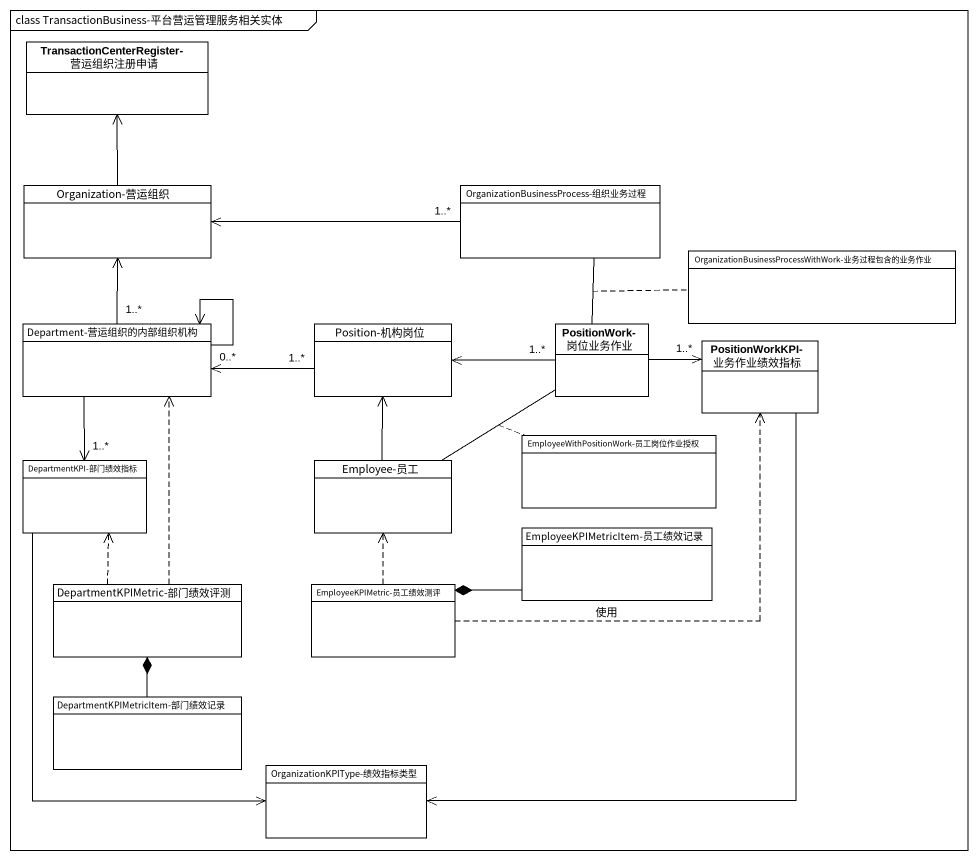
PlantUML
@startuml
mainframe class TransactionBusiness-平台营运管理服务相关实体
hide circle
hide empty members
class "TransactionCenterRegister-营运组织注册申请" as TransactionCenterRegister
class "Organization-营运组织" as Organization_营运组织
class "OrganizationBusinessProcess-组织业务过程" as OrganizationBusinessProcess
class "OrganizationBusinessProcessWithWork-业务过程包含的业务作业" as OrganizationBusinessProcessW
class "Department-营运组织的内部组织机构" as Department_营运组织的内部组织机构
class "Position-机构岗位" as Position_机构岗位
class "PositionWork-岗位业务作业" as PositionWork_岗位业务作业
class "PositionWorkKPI-业务作业绩效指标" as PositionWorkKPI_业务作业绩效指标
class "DepartmentKPI-部门绩效指标" as DepartmentKPI_部门绩效指标
class "Employee-员工" as Employee_员工
class "EmployeeWithPositionWork-员工岗位作业授权" as EmployeeWithPositionWork
class "EmployeeKPIMetricItem-员工绩效记录" as EmployeeKPIMetricItem_员工绩效记录
class "DepartmentKPIMetric-部门绩效评测" as DepartmentKPIMetric_部门绩效评测
class "EmployeeKPIMetric-员工绩效测评" as EmployeeKPIMetric_员工绩效测评
class "DepartmentKPIMetricItem-部门绩效记录" as DepartmentKPIMetricItem
class "OrganizationKPIType-绩效指标类型" as OrganizationKPIType_绩效指标类型
Organization_营运组织 -up-> TransactionCenterRegister
OrganizationBusinessProcess "1..*" -left-> Organization_营运组织
OrganizationBusinessProcess -- PositionWork_岗位业务作业
(OrganizationBusinessProcess, PositionWork_岗位业务作业) .. OrganizationBusinessProcessW
Department_营运组织的内部组织机构 "1..*" -up-> Organization_营运组织
Department_营运组织的内部组织机构 "0..*" --> Department_营运组织的内部组织机构
Department_营运组织的内部组织机构 --> "1..*" DepartmentKPI_部门绩效指标
Position_机构岗位 "1..*" -left-> Department_营运组织的内部组织机构
PositionWork_岗位业务作业 "1..*" -left-> Position_机构岗位
PositionWork_岗位业务作业 -right-> "1..*" PositionWorkKPI_业务作业绩效指标
PositionWorkKPI_业务作业绩效指标 --> OrganizationKPIType_绩效指标类型
DepartmentKPI_部门绩效指标 --> OrganizationKPIType_绩效指标类型
Employee_员工 -up-> Position_机构岗位
Employee_员工 -up- PositionWork_岗位业务作业
(Employee_员工, PositionWork_岗位业务作业) .. EmployeeWithPositionWork
EmployeeKPIMetricItem_员工绩效记录 -left-* EmployeeKPIMetric_员工绩效测评
DepartmentKPIMetric_部门绩效评测 .up.> Department_营运组织的内部组织机构
DepartmentKPIMetric_部门绩效评测 .up.> DepartmentKPI_部门绩效指标
EmployeeKPIMetric_员工绩效测评 .up.> PositionWorkKPI_业务作业绩效指标 : 使用
EmployeeKPIMetric_员工绩效测评 .up.> Employee_员工
DepartmentKPIMetricItem -up-* DepartmentKPIMetric_部门绩效评测
@enduml
